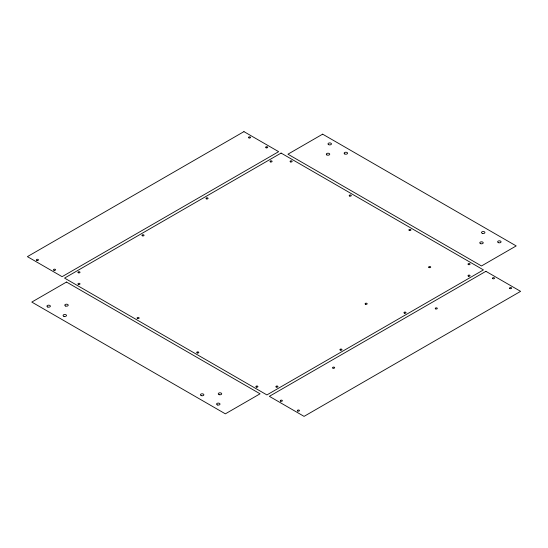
<?xml version="1.0" encoding="UTF-8"?>
<svg xmlns="http://www.w3.org/2000/svg" width="548" height="548" viewBox="0 0 548 548"><rect width="100%" height="100%" fill="white"/><g stroke="black" fill="none" stroke-linecap="round" stroke-linejoin="round"><path stroke-width="0.82" d="M243.935 131.63L27.4 256.642L62.102 276.678L278.644 151.666L243.935 131.63M281.09 153.077L64.548 278.089L266.91 394.923L483.452 269.911L281.09 153.077M66.507 282.042L31.798 302.078L225.365 413.836L260.067 393.8L66.507 282.042M322.635 134.164L287.933 154.2L481.493 265.958L516.202 245.922L322.635 134.164M485.898 271.322L269.356 396.334L304.065 416.37L520.6 291.358L485.898 271.322M297.708 411.014A1.034 0.596 0 0 0 299.441 410.74A1.034 0.596 0 0 0 298.174 410.007A1.034 0.596 0 0 0 297.708 411.014M280.597 401.136A1.034 0.596 0 0 0 282.336 400.869A1.034 0.596 0 0 0 281.062 400.136A1.034 0.596 0 0 0 280.597 401.136M492.741 278.658A1.034 0.596 0 0 0 494.474 278.391A1.034 0.596 0 0 0 493.2 277.658A1.034 0.596 0 0 0 492.741 278.658M509.846 288.536A1.034 0.596 0 0 0 511.579 288.269A1.034 0.596 0 0 0 510.311 287.529A1.034 0.596 0 0 0 509.846 288.536M435.55 308.853A1.034 0.596 0 0 0 437.283 308.586A1.034 0.596 0 0 0 436.016 307.853A1.034 0.596 0 0 0 435.55 308.853M332.903 368.119A1.034 0.596 0 0 0 334.636 367.845A1.034 0.596 0 0 0 333.362 367.112A1.034 0.596 0 0 0 332.903 368.119M47.799 307.038A1.726 1 0 0 0 50.389 306.174A1.726 1 0 0 0 47.799 305.305A1.726 1 0 0 0 47.799 307.038M63.931 316.347A1.726 1 0 0 0 66.52 315.484A1.726 1 0 0 0 63.931 314.621A1.726 1 0 0 0 63.931 316.347M65.637 306.051A1.726 1 0 0 0 68.233 305.181A1.726 1 0 0 0 65.637 304.318A1.726 1 0 0 0 65.637 306.051M201.28 395.649A1.726 1 0 0 0 203.877 394.786A1.726 1 0 0 0 201.28 393.923A1.726 1 0 0 0 201.28 395.649M217.412 404.958A1.726 1 0 0 0 220.008 404.095A1.726 1 0 0 0 217.412 403.232A1.726 1 0 0 0 217.412 404.958M219.125 394.663A1.726 1 0 0 0 221.714 393.8A1.726 1 0 0 0 219.125 392.93A1.726 1 0 0 0 219.125 394.663M36.901 260.41A1.034 0.596 0 0 0 38.456 259.889A1.034 0.596 0 0 0 36.901 259.368A1.034 0.596 0 0 0 36.901 260.41M54.012 270.287A1.034 0.596 0 0 0 55.567 269.767A1.034 0.596 0 0 0 54.012 269.246A1.034 0.596 0 0 0 54.012 270.287M266.15 147.809A1.034 0.596 0 0 0 267.705 147.289A1.034 0.596 0 0 0 266.15 146.768A1.034 0.596 0 0 0 266.15 147.809M249.039 137.932A1.034 0.596 0 0 0 250.594 137.411A1.034 0.596 0 0 0 249.039 136.89A1.034 0.596 0 0 0 249.039 137.932M328.499 144.61A1.726 1 0 0 0 331.389 144.158A1.726 1 0 0 0 329.273 142.939A1.726 1 0 0 0 328.499 144.61M344.63 153.919A1.726 1 0 0 0 347.521 153.474A1.726 1 0 0 0 345.404 152.255A1.726 1 0 0 0 344.63 153.919M326.793 154.906A1.726 1 0 0 0 329.684 154.461A1.726 1 0 0 0 327.567 153.241A1.726 1 0 0 0 326.793 154.906M482.343 233.38A1.726 1 0 0 0 484.932 232.516A1.726 1 0 0 0 482.343 231.653A1.726 1 0 0 0 482.343 233.38M498.475 242.696A1.726 1 0 0 0 501.064 241.826A1.726 1 0 0 0 498.475 240.962A1.726 1 0 0 0 498.475 242.696M480.63 243.682A1.726 1 0 0 0 483.226 242.819A1.726 1 0 0 0 480.63 241.949A1.726 1 0 0 0 480.63 243.682M206.514 198.89A1.034 0.596 0 0 0 208.069 198.369A1.034 0.596 0 0 0 206.514 197.849A1.034 0.596 0 0 0 206.514 198.89M142.268 235.763A1.034 0.596 0 0 0 144.001 235.489A1.034 0.596 0 0 0 142.733 234.756A1.034 0.596 0 0 0 142.268 235.763M78.234 272.733A1.034 0.596 0 0 0 79.967 272.459A1.034 0.596 0 0 0 78.7 271.726A1.034 0.596 0 0 0 78.234 272.733M78.453 284.398A1.034 0.596 0 0 0 80.008 283.878A1.034 0.596 0 0 0 78.453 283.357A1.034 0.596 0 0 0 78.453 284.398M137.596 318.546A1.034 0.596 0 0 0 139.151 318.025A1.034 0.596 0 0 0 137.596 317.504A1.034 0.596 0 0 0 137.596 318.546M197.225 352.974A1.034 0.596 0 0 0 198.787 352.453A1.034 0.596 0 0 0 197.225 351.932A1.034 0.596 0 0 0 197.225 352.974M256.375 387.121A1.034 0.596 0 0 0 257.93 386.6A1.034 0.596 0 0 0 256.375 386.08A1.034 0.596 0 0 0 256.375 387.121M276.199 387.025A1.034 0.596 0 0 0 277.932 386.758A1.034 0.596 0 0 0 276.665 386.025A1.034 0.596 0 0 0 276.199 387.025M340.233 350.056A1.034 0.596 0 0 0 341.966 349.788A1.034 0.596 0 0 0 340.698 349.055A1.034 0.596 0 0 0 340.233 350.056M404.479 313.182A1.034 0.596 0 0 0 406.034 312.661A1.034 0.596 0 0 0 404.479 312.141A1.034 0.596 0 0 0 404.479 313.182M468.513 276.213A1.034 0.596 0 0 0 470.068 275.692A1.034 0.596 0 0 0 468.513 275.178A1.034 0.596 0 0 0 468.513 276.213M468.513 264.643A1.034 0.596 0 0 0 470.068 264.122A1.034 0.596 0 0 0 468.513 263.602A1.034 0.596 0 0 0 468.513 264.643M409.37 230.496A1.034 0.596 0 0 0 410.925 229.975A1.034 0.596 0 0 0 409.37 229.454A1.034 0.596 0 0 0 409.37 230.496M349.734 196.068A1.034 0.596 0 0 0 351.289 195.547A1.034 0.596 0 0 0 349.734 195.026A1.034 0.596 0 0 0 349.734 196.068M270.548 161.92A1.034 0.596 0 0 0 272.103 161.4A1.034 0.596 0 0 0 270.548 160.879A1.034 0.596 0 0 0 270.548 161.92M290.591 161.92A1.034 0.596 0 0 0 292.146 161.4A1.034 0.596 0 0 0 290.591 160.879A1.034 0.596 0 0 0 290.591 161.92M428.947 267.506A1.034 0.596 0 0 0 430.687 267.239A1.034 0.596 0 0 0 429.413 266.506A1.034 0.596 0 0 0 428.947 267.506M365.406 304.195A1.034 0.596 0 0 0 367.139 303.928A1.034 0.596 0 0 0 365.872 303.195A1.034 0.596 0 0 0 365.406 304.195"/></g></svg>
